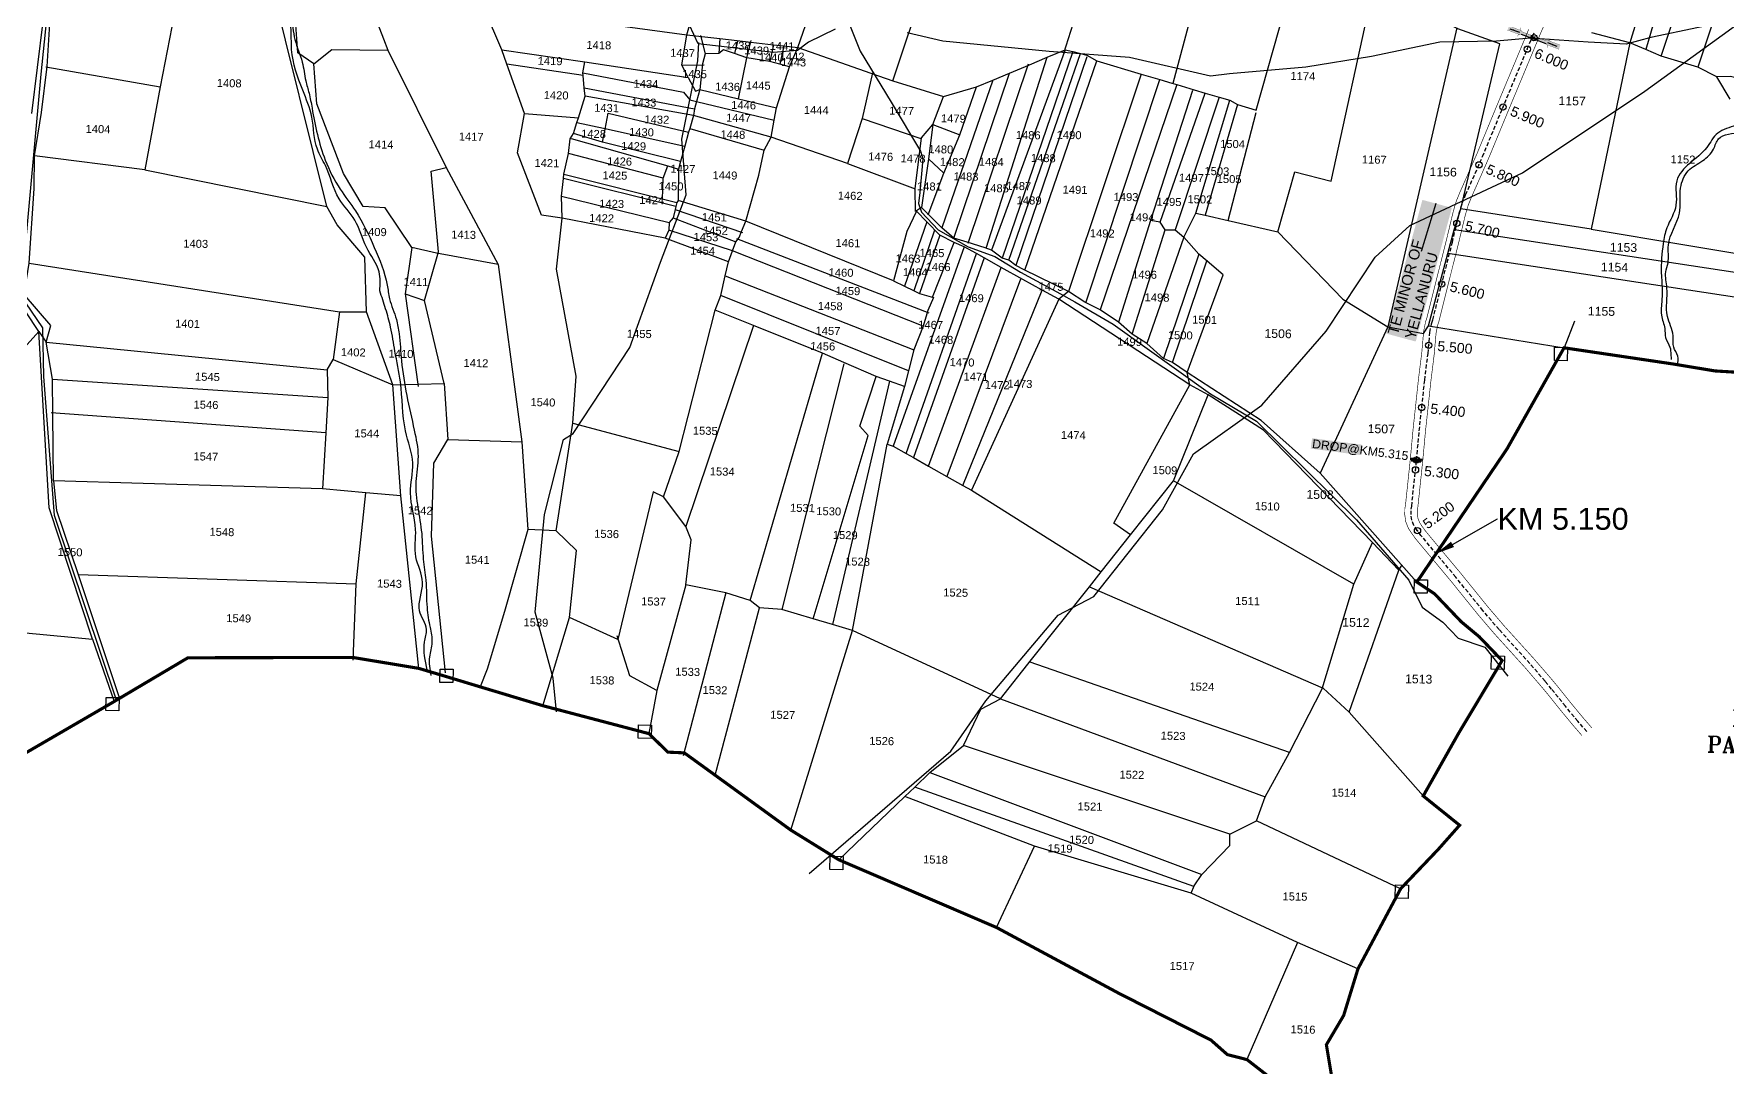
# Model space of a CAD drawing. Header units: inches. Extents: x 180371 to 213934, y 1621195 to 1632901.
# Drawn here: x 185403 to 188105, y 1622819 to 1624468 of the extents above; entities that cross this region are included whole.
import ezdxf
from ezdxf import colors
from ezdxf.entities.mleader import LeaderData, LeaderLine
from ezdxf.enums import TextEntityAlignment as Align
from ezdxf.math import Vec2, Vec3

# ---------------------------------------------------------------- set-up
doc = ezdxf.new("R2010")
doc.units = ezdxf.units.IN
doc.header["$MEASUREMENT"] = 0
doc.header["$PDMODE"] = 32
doc.header["$PDSIZE"] = 10
doc.linetypes.add('ACAD_ISO02W100', pattern=[15, 12, -3])
doc.linetypes.add('HIDDEN2', pattern=[0.1875, 0.125, -0.0625])
for name, color, linetype in [('CANAL1', 7, 'Continuous'), ('CHANAGE', 1, 'Continuous'), ('CS', 134, 'Continuous'), ('DIMENSION', 7, 'Continuous'), ('PLOTS', 7, 'Continuous'), ('POINT', 2, 'Continuous'), ('RE REMARKS', 7, 'Continuous'), ('ROAD', 1, 'Continuous'), ('STREAM', 4, 'Continuous'), ('STRUCTURE', 5, 'Continuous'), ('text2', 7, 'Continuous'), ('VILLAGE BOUNDARY', 5, 'Continuous'), ('VILLAGE BOUNDRY STONES', 1, 'Continuous'), ('VILLAGE STONES', 240, 'Continuous')]:
    doc.layers.add(name, color=color, linetype=linetype)
doc.styles.add('section', font='romant.shx', dxfattribs={"height": 2})
doc.styles.get("Standard").update_dxf_attribs({"font": 'arial.ttf'})
doc.dimstyles.get("Standard").update_dxf_attribs({"dimtxt": 0.18, "dimasz": 0.18, "dimexe": 0.18, "dimexo": 0.0625, "dimgap": 0.09, "dimtad": 0, "dimtih": 1, "dimtoh": 1, "dimdec": 4, "dimzin": 0, "dimdsep": 46, "dimtxsty": 'Standard', "dimcen": 0.09, "dimadec": 0, "dimazin": 0, "dimtfac": 1, "dimtdec": 4, "dimtofl": 0, "dimtmove": 0, "dimatfit": 3, "dimfxl": 1, "dimtolj": 1, "dimtzin": 0, "dimarcsym": 0})

# ---------------------------------------------------------------- blocks, each defined once
blk = doc.blocks.new('DROP')
h = blk.add_hatch()
h.set_pattern_fill('ANSI31', color=1, scale=10, angle=45)
h.set_pattern_definition([(90, (-324.4107, -25.7687), (-1.25, 0), [])])
h.paths.add_polyline_path([(-9.9, -4.3), (-13.8, 4.1), (13.8, 4.1), (10.2, -4.3)])
at = {"layer": 'STRUCTURE', "color": 5, "const_width": 0.49}
blk.add_lwpolyline([(-9.9, -4.3), (-13.8, 4.1), (13.8, 4.1), (10.2, -4.3), (-9.9, -4.3)], dxfattribs=at)
at = {"layer": 'STRUCTURE', "color": 5}
blk.add_circle((0, 0), 1.33, dxfattribs=at)
blk = doc.blocks.new('SLB')
at = {"layer": 'STRUCTURE'}
h = blk.add_hatch(dxfattribs=at)
h.set_pattern_fill('DOTS', color=6, scale=20, angle=320.3722, style=0)
h.set_pattern_definition([(320.372247934, (-159.4327, -72.9564), (1.2786241598, 0.5641323054), [0, -1.25])])
h.paths.add_polyline_path([(769699.5, 1706871.1), (769699.5, 1706861.1), (769729.1, 1706861.1), (769732.1, 1706863.1), (769792.1, 1706863.1), (769795.1, 1706861.1), (769824.7, 1706861.1), (769824.7, 1706871.1), (769795.1, 1706871.1), (769792.1, 1706869.1), (769732.1, 1706869.1), (769729.1, 1706871.1)])
at = {"layer": 'STRUCTURE', "color": 6, "const_width": 0.628}
for points in [[(769726.1, 1706877.1), (769726.1, 1706873.1), (769732.1, 1706869.1), (769792.1, 1706869.1), (769798.1, 1706873.1), (769798.1, 1706877.1)], [(769726.1, 1706855.1), (769726.1, 1706859.1), (769732.1, 1706863.1), (769792.1, 1706863.1), (769798.1, 1706859.1), (769798.1, 1706855.1)]]:
    blk.add_lwpolyline(points, dxfattribs=at)
at = {"layer": 'STRUCTURE', "color": 6, "linetype": 'ACAD_ISO02W100', "ltscale": 0.5, "const_width": 0.5}
for points in [[(769699.5, 1706871.1), (769729.1, 1706871.1)], [(769699.5, 1706861.1), (769729.1, 1706861.1)], [(769795.1, 1706871.1), (769824.7, 1706871.1)], [(769795.1, 1706861.1), (769824.7, 1706861.1)]]:
    blk.add_lwpolyline(points, dxfattribs=at)
at = {"layer": 'STRUCTURE', "color": 6}
blk.add_lwpolyline([(769732.1, 1706863.1), (769792.1, 1706863.1)], dxfattribs=at)
blk.add_lwpolyline([(769732.1, 1706863.1), (769792.1, 1706863.1)], dxfattribs=at)
at = {"layer": 'STRUCTURE', "color": 0}
blk.add_circle((769762.1, 1706866.1), 1.24, dxfattribs=at)
for points in [[(769703.8, 1706866), (769726.7, 1706866)], [(769818.6, 1706865.8), (769795.7, 1706865.8)]]:
    blk.add_leader(points, dimstyle='Standard', override={"dimasz": 10, "dimgap": 0.09, "dimtad": 0}, dxfattribs=at)

msp = doc.modelspace()

# ---------------------------------------------------------------- linework, layer by layer
at = {"layer": 'CANAL1', "color": 200, "const_width": 1}
for points in [[(187889.1, 1623360.7), (187874.6, 1623377.5), (187854.9, 1623401.3), (187832.9, 1623428.8), (187822.2, 1623441.5), (187797.6, 1623470), (187748.7, 1623524), (187723, 1623554.1), (187679.9, 1623607.4), (187638.1, 1623657.4), (187624.4, 1623673.9), (187619, 1623681.2), (187614.4, 1623688.2), (187611.9, 1623694.5), (187610.8, 1623701.5), (187610.9, 1623708.6), (187611.7, 1623713), (187619.5, 1623787.1), (187623.8, 1623833.6), (187632.5, 1623914.3), (187637.8, 1623956.9), (187640.7, 1623990.2), (187643.2, 1624002.9), (187645.2, 1624008.9), (187661.3, 1624073.2), (187676.4, 1624133.2), (187687.5, 1624179.2), (187692, 1624194.5), (187697.1, 1624207.2), (187724.1, 1624268.2), (187755.8, 1624344.9), (187803.9, 1624460.1), (187806.9, 1624467.4), (187818.1, 1624493.1)], [(187873.3, 1623348.4), (187859.3, 1623364.6), (187839.4, 1623388.7), (187817.4, 1623416.1), (187807, 1623428.5), (187782.6, 1623456.8), (187733.7, 1623510.8), (187707.6, 1623541.3), (187664.5, 1623594.7), (187622.8, 1623644.6), (187608.7, 1623661.5), (187602.6, 1623669.8), (187596.5, 1623679), (187592.4, 1623689.3), (187590.8, 1623700.2), (187590.9, 1623710.5), (187591.9, 1623715.8), (187599.6, 1623789.1), (187603.9, 1623835.6), (187612.6, 1623916.6), (187617.9, 1623959), (187620.9, 1623993.1), (187623.9, 1624008.1), (187626, 1624014.5), (187641.9, 1624078.1), (187657, 1624138), (187668.1, 1624184.3), (187673, 1624201.1), (187678.7, 1624215), (187705.7, 1624276.1), (187737.4, 1624352.6), (187785.5, 1624467.7), (187788.5, 1624475.2)]]:
    msp.add_lwpolyline(points, dxfattribs=at)
at = {"layer": 'CANAL1', "color": 1, "linetype": 'HIDDEN2', "ltscale": 50}
msp.add_lwpolyline([(187881.2, 1623354.6), (187866.9, 1623371.1), (187847.1, 1623395), (187825.1, 1623422.5), (187814.6, 1623435), (187790.1, 1623463.4), (187741.2, 1623517.4), (187715.3, 1623547.7), (187672.2, 1623601), (187630.4, 1623651), (187616.6, 1623667.7), (187610.8, 1623675.5), (187605.4, 1623683.6), (187602.2, 1623691.9), (187600.8, 1623700.8), (187600.9, 1623709.5), (187601.8, 1623714.4), (187609.6, 1623788.1), (187613.9, 1623834.6), (187622.6, 1623915.5), (187627.9, 1623957.9), (187630.8, 1623991.6), (187633.6, 1624005.5), (187635.6, 1624011.7), (187651.6, 1624075.6), (187666.7, 1624135.6), (187677.8, 1624181.7), (187682.5, 1624197.8), (187687.9, 1624211.1), (187714.9, 1624272.1), (187746.6, 1624348.7), (187794.7, 1624463.9), (187797.7, 1624471.3)], dxfattribs=at)
at = {"layer": 'CS', "color": 3}
for p in [(187786.2, 1624443.6), (187747.7, 1624351.3), (187709.1, 1624259), (187673.9, 1624165.7), (187649.8, 1624068.7), (187629, 1623971.1), (187617.9, 1623871.7), (187607.9, 1623772.2), (187611.1, 1623675)]:
    msp.add_point(p, dxfattribs=at)
at = {"layer": 'PLOTS'}
for points in [[(188239.1, 1625080.1), (188163.9, 1624730.8), (188058.6, 1624415)], [(185399.5, 1624341.1), (185426.9, 1624561.8), (185425.8, 1624686.1), (185412.6, 1624846.8), (185408.8, 1624893), (185390.1, 1625058.4)], [(186773.8, 1624392.9), (186874.2, 1624694.1), (186743.6, 1624744.9), (186725.8, 1624744.5), (186630.2, 1624805.3), (186536.6, 1624836.7), (186448.7, 1624873.6), (186380.5, 1624893.1), (186369.7, 1624887.1)], [(186447.4, 1624398.4), (186437.1, 1624418), (186444.8, 1624466.4), (186470, 1624555), (186482.8, 1624668.5), (186509.7, 1624752.3), (186536.6, 1624836.7)], [(186017.4, 1623455.4), (185988.8, 1623730.6), (185976, 1623908), (185934.1, 1624024.2), (185931.4, 1624111.6), (185887.2, 1624163.5), (185870.8, 1624192.6), (185783, 1624546.5), (185682.8, 1624798.4)], [(186143.8, 1624099.8), (186045.5, 1624117.9), (186006.3, 1624127.2), (185963.5, 1624190.6), (185928.4, 1624192.7), (185897, 1624245.2), (185854.7, 1624356.3), (185850, 1624419.9), (185824.4, 1624437.7), (185818.5, 1624519.9), (185796.8, 1624673.3), (185716.8, 1624797.7)], [(185833.6, 1624792.3), (185937.2, 1624522.5), (185961.1, 1624460.2), (185968.1, 1624441.9), (186060.9, 1624254.9), (186143.8, 1624099.8), (186177.7, 1623848.9), (186182, 1623817.1), (186191.4, 1623677.3), (186154.2, 1623546.2), (186126.3, 1623453.9), (186115.4, 1623425.9)], [(186236.6, 1623675.1), (186263.1, 1623846.7), (186268.7, 1623921.7), (186237.1, 1624092.5), (186246.3, 1624173.8), (186213.2, 1624178.6), (186174.7, 1624277.9), (186186, 1624340.9), (186157.9, 1624419.8), (186149.8, 1624442.6), (186122, 1624506.9), (186093.3, 1624565.4), (186098.4, 1624610.7), (186077.3, 1624720.9), (186064.6, 1624773.4)], [(188046.1, 1624769.5), (187949.8, 1624453.5)], [(186792.4, 1623905.4), (186768.3, 1623913.9), (186747.3, 1623921.3), (186695.8, 1623943.6), (186661.3, 1623958.5), (186551.5, 1624002.4), (186490.5, 1624026.9), (186499.1, 1624050.3), (186506.2, 1624081.6), (186511.4, 1624104.3), (186518, 1624121.9), (186523.5, 1624136.3), (186528.5, 1624142.8), (186532.4, 1624152.6), (186539, 1624168.9), (186559.7, 1624242.3), (186568.5, 1624282.5), (186579.7, 1624302.9), (186584.4, 1624330.2), (186587.9, 1624349.8), (186609, 1624415.3), (186622.1, 1624446.1), (186725.8, 1624744.5)], [(188068.2, 1624761), (187975.4, 1624442.8)], [(187999.9, 1624432.5), (188105.2, 1624749.9)], [(187306.4, 1624691.1), (187269.3, 1624571.9), (187260.9, 1624540.2), (187220.6, 1624388.9)], [(188271.4, 1624705.2), (188264.6, 1624685.8), (188256.1, 1624661.8), (188254, 1624638.1), (188243.7, 1624613.2), (188237.9, 1624586.8), (188208.9, 1624486.7), (188201.7, 1624461.9), (188193, 1624446.6), (188187.6, 1624425.3), (188180.9, 1624406.5), (188172.9, 1624384.6), (188110.7, 1624399.8), (188089, 1624399.2)], [(187610.1, 1623593.2), (187455.9, 1623767.1), (187361.5, 1623850.9), (187243.4, 1623927.7), (187219.9, 1623943.3), (187205.7, 1623949.8), (187179.1, 1623973.6), (187155.9, 1623988.8), (187134, 1624008.1), (187104.5, 1624027.6), (187080.3, 1624039.6), (187054, 1624056.9), (186983.3, 1624091.6), (186970, 1624098.1), (186958.9, 1624106.9), (186948.3, 1624110.1), (186931.4, 1624122.7), (186921.4, 1624126.6), (186892.4, 1624135.6), (186871.2, 1624142.2), (186851.9, 1624158.3), (186830.9, 1624179.6), (186819.7, 1624190.9), (186810.2, 1624184.3), (186809.2, 1624220.7), (186819.5, 1624302.3), (186837.5, 1624323.2), (186854.6, 1624368.2), (186907.1, 1624383.2), (186933.5, 1624394.2), (186960.1, 1624405.4), (186992, 1624418.7), (187020.3, 1624430.6), (187048.9, 1624442.5), (187061, 1624439.6), (187073.1, 1624436.6), (187083.5, 1624434.1), (187099.2, 1624424.8), (187170.1, 1624403.8), (187200.1, 1624395), (187219.1, 1624389.4), (187227, 1624387), (187254.6, 1624378.9), (187272.4, 1624373.6), (187294.8, 1624367), (187311.6, 1624362), (187323.7, 1624355.1), (187353.5, 1624346.2), (187436.9, 1624641.7)], [(187105.8, 1624624.4), (187046.2, 1624436.8)], [(185387.5, 1624051.9), (185395.6, 1624101.8), (185403.5, 1624221.2), (185403.8, 1624273.1), (185415.3, 1624342.5), (185424.4, 1624416.1), (185433.3, 1624561.2), (185426.9, 1624561.8), (185204.8, 1624582.2)], [(185569.5, 1624536), (185630.6, 1624517.4), (185604.4, 1624383.4), (185580, 1624251.1), (185403.8, 1624273.1)], [(185937.2, 1624522.5), (186122, 1624506.9), (186327.1, 1624482.3), (186444.8, 1624466.4), (186497.6, 1624460.4), (186525.2, 1624457.2), (186547, 1624454.7), (186583.5, 1624450.5), (186600, 1624448.7), (186622.1, 1624446.1), (186738.6, 1624405.3), (186773.8, 1624392.9), (186854.6, 1624368.2)], [(187388, 1624151.9), (187415.2, 1624247.6), (187473.5, 1624233.1), (187538.5, 1624532.2), (187539.5, 1624543.2)], [(187628.9, 1624001.8), (187659.6, 1624117.6), (187669.6, 1624155), (187680.3, 1624188.9), (187742.6, 1624452), (187675.6, 1624475.8), (187642.7, 1624492.7)], [(186466.6, 1624465.2), (186474.1, 1624436.1)], [(187674.1, 1624477.8), (187563.9, 1624000.2), (187455.9, 1623767.1)], [(188110.3, 1624363.6), (188089, 1624399.2), (188058.6, 1624415), (187999.9, 1624432.5), (187975.4, 1624442.8), (187949.8, 1624453.5), (187889.2, 1624469.6)], [(185850, 1624419.9), (185878.3, 1624443.1), (185968.1, 1624441.9)], [(186149.8, 1624442.6), (186282.3, 1624423.5)], [(186609, 1624415.3), (186593.3, 1624419.6), (186577.6, 1624423.9), (186540.9, 1624430), (186521.3, 1624436.5), (186503.4, 1624442.4), (186496.2, 1624436.4), (186474.1, 1624436.1), (186470.3, 1624420.4), (186466, 1624379.3), (186460.6, 1624360.3), (186457.2, 1624348.3), (186455.5, 1624337.7), (186449.6, 1624317.1), (186447.9, 1624311.1), (186441.7, 1624288.9), (186434.9, 1624264.3), (186431.5, 1624252.3), (186431.3, 1624202.2), (186428.9, 1624199), (186427.4, 1624192.5), (186426.2, 1624187.6), (186423.2, 1624174.5), (186416.6, 1624167.2), (186416.3, 1624154.6), (186410.4, 1624142), (186246.3, 1624173.8), (186245.3, 1624208.9), (186248.1, 1624237), (186248.8, 1624244.3), (186256.4, 1624277.3), (186259, 1624300.5), (186264.2, 1624308.8), (186269.7, 1624326.6), (186272, 1624334.1), (186282.7, 1624368.7), (186281.4, 1624381.8), (186279.5, 1624401.5), (186279.1, 1624405.7), (186282.3, 1624423.5), (186447.4, 1624398.4), (186458.8, 1624376.5), (186466, 1624379.3)], [(186497.6, 1624460.4), (186496.2, 1624436.4)], [(186525.8, 1624456.3), (186521.3, 1624436.5)], [(186527.4, 1624364.5), (186540.9, 1624430), (186547.6, 1624457.4)], [(186583.5, 1624450.5), (186577.6, 1624423.9)], [(186600, 1624448.7), (186593.3, 1624419.6)], [(187048.9, 1624442.5), (186931.4, 1624122.7)], [(187061, 1624439.6), (186948.3, 1624110.1)], [(187949.8, 1624453.5), (187888.5, 1624156.2), (187680.3, 1624188.9)], [(185421.9, 1624415.6), (185604.4, 1624383.4)], [(186279.5, 1624401.5), (186157.9, 1624419.8)], [(186437.1, 1624418), (186472.7, 1624418.5)], [(186990, 1624419.4), (186893.4, 1624133.2)], [(186922.6, 1624126.2), (187020.3, 1624430.6)], [(186958.9, 1624106.9), (187073.1, 1624436.6)], [(187083.3, 1624431.4), (186970, 1624098.1)], [(186984.5, 1624091), (187099.2, 1624424.8)], [(186279.1, 1624405.7), (186439.6, 1624374.8), (186449.6, 1624362.5), (186460.6, 1624360.3), (186584.4, 1624330.2)], [(186741.3, 1624406), (186725, 1624332.7), (186701.3, 1624261.1), (186579.7, 1624302.9)], [(186933.5, 1624394.2), (186851.9, 1624158.3)], [(186871.2, 1624142.2), (186960.1, 1624405.4)], [(187170.1, 1624403.8), (187054, 1624056.9), (187038.5, 1624044.4), (186899.3, 1623739.8)], [(187081.9, 1624038.9), (187200.1, 1624395)], [(187227, 1624387), (187104.5, 1624027.6)], [(186281.4, 1624381.8), (186457.2, 1624348.3)], [(186579.7, 1624302.9), (186455.5, 1624337.7), (186282.7, 1624368.7)], [(186466, 1624379.3), (186527.4, 1624364.5), (186587.9, 1624349.8)], [(186830.3, 1624179), (186855, 1624245.9), (186880.8, 1624306.6), (186907.1, 1624383.2)], [(187251.8, 1624377.7), (187184.8, 1624169.9)], [(187200.4, 1624167.4), (187272.4, 1624373.6)], [(187294.8, 1624367), (187224.1, 1624155.3)], [(187257.2, 1624182.1), (187311.6, 1624362)], [(186186, 1624340.9), (186272, 1624334.1)], [(186310.6, 1624295.3), (186314.6, 1624315.8), (186319.7, 1624341.5), (186447.9, 1624311.1)], [(186725, 1624332.7), (186818.7, 1624301.2)], [(187323.7, 1624355.1), (187272.4, 1624178.6)], [(187309.1, 1624170.1), (187353.6, 1624342.4)], [(186434.9, 1624264.3), (186310.6, 1624295.3), (186264.2, 1624308.8)], [(186269.7, 1624326.6), (186312.2, 1624317.3), (186441.8, 1624288.9)], [(186449.6, 1624317.1), (186568.5, 1624282.5)], [(186837.5, 1624323.2), (186830.9, 1624268.6), (186819.7, 1624190.9)], [(186837.5, 1624323.2), (186880.8, 1624306.6)], [(186407.1, 1624237.6), (186256.4, 1624277.3)], [(186260.5, 1624301.2), (186414.8, 1624257.4)], [(185580, 1624251.1), (185870.8, 1624192.6)], [(186058, 1623910.2), (186026.3, 1624042.5), (186048.7, 1624120.2), (186037.2, 1624248.8), (186060.9, 1624254.9)], [(186406.4, 1624203.6), (186407.1, 1624237.6), (186414.8, 1624257.4), (186431.5, 1624252.3)], [(186701.3, 1624261.1), (186809.2, 1624220.7)], [(186830.9, 1624268.6), (186855, 1624245.9)], [(186427.4, 1624192.5), (186248.1, 1624237)], [(186248.8, 1624244.3), (186428.9, 1624199)], [(186245.3, 1624208.9), (186416.6, 1624167.2)], [(186774.7, 1624073.8), (186539, 1624168.9), (186431.3, 1624202.2)], [(186423.2, 1624174.5), (186523.5, 1624136.3)], [(186426.2, 1624187.6), (186533.9, 1624151.1)], [(186687.5, 1623150), (186792.7, 1623250.7), (186808.7, 1623266), (186832.9, 1623289.1), (186886.5, 1623332.5), (186914, 1623390.2), (186945.6, 1623406.9), (186995.3, 1623469.5), (187087.4, 1623585.6), (187106.5, 1623609.7), (187153.3, 1623668.7), (187221.7, 1623754.9), (187276.9, 1623891.8), (187247.8, 1623907.8), (187038.5, 1624044.4), (187012, 1624059.1), (186981.3, 1624076.2), (186946.7, 1624095.4), (186919.8, 1624110.4), (186907.3, 1624117.4), (186887.6, 1624128.3), (186871.7, 1624135.1), (186848.9, 1624146.7), (186828.1, 1624168), (186811.4, 1624185.1), (186795.9, 1624152.8), (186774.7, 1624073.8), (186792.6, 1624065.1), (186806.9, 1624058.2), (186816.6, 1624053.6), (186838.8, 1624047.4), (186829.8, 1624026.7), (186822, 1624001.3), (186807.5, 1623964), (186798.8, 1623930.2), (186792.4, 1623905.4), (186765, 1623813.4), (186774.4, 1623809.9), (186795.3, 1623798.1), (186806.8, 1623791.7), (186830.7, 1623778.3), (186860.1, 1623761.8), (186885.5, 1623747.5), (186899.3, 1623739.8), (187106.5, 1623609.7)], [(186828.1, 1624168), (186792.6, 1624065.1)], [(187153.3, 1623668.7), (187126.6, 1623687), (187247.8, 1623907.8), (187243.4, 1623927.7), (187301.2, 1624083.5), (187275.4, 1624105.2), (187262.2, 1624116.2), (187238.3, 1624143.8), (187257.2, 1624182.1), (187272.4, 1624178.6), (187309.1, 1624170.1), (187388, 1624151.9), (187491.8, 1624044.8), (187563.9, 1624000.2), (187620.6, 1623989.8), (187628.9, 1624001.8), (187845, 1623967)], [(187208.3, 1624155), (187200.4, 1624167.4), (187184.8, 1624169.9), (187134, 1624008.1)], [(186511.4, 1624104.3), (186410.4, 1624142)], [(186822, 1624001.3), (186518, 1624121.9), (186416.3, 1624154.6)], [(186524.1, 1624141.2), (186831.3, 1624022.9)], [(186840.4, 1624154.7), (186807.5, 1624058)], [(186848.9, 1624146.7), (186816.6, 1624053.6)], [(187155.9, 1623988.8), (187208.3, 1624155), (187224.1, 1624155.3), (187238.3, 1624143.8)], [(187238.3, 1624143.8), (187179.1, 1623973.6)], [(187669.9, 1624156), (188187.5, 1624077.1)], [(187888.5, 1624156.2), (188193.6, 1624105.3)], [(186006.3, 1624127.2), (185995.5, 1624053.2), (186026.3, 1624042.5)], [(186887.6, 1624128.3), (186774.4, 1623809.9)], [(186795.3, 1623798.1), (186907.3, 1624117.4)], [(186837.1, 1624047.8), (186871.7, 1624135.1)], [(187262.2, 1624116.2), (187205.7, 1623949.8)], [(188179.9, 1624038.1), (187659.6, 1624117.6)], [(185395.6, 1624101.8), (185890.6, 1624024.2), (185934.1, 1624024.2)], [(186919.8, 1624110.4), (186806.8, 1623791.7)], [(186830.7, 1623778.3), (186946.7, 1624095.4)], [(187219.9, 1623943.3), (187275.5, 1624107.5)], [(185496.5, 1623501.9), (185427.4, 1623711.7), (185411.1, 1623993), (185349.6, 1624085.6)], [(186506.2, 1624081.6), (186807.5, 1623964)], [(186977.3, 1624076.7), (186860.1, 1623761.8)], [(185988.8, 1623730.6), (185932.8, 1623735.6), (185863.7, 1623741.7), (185434.3, 1623754.7), (185433.1, 1623860.7), (185432.5, 1623916.8), (185422.5, 1623975.8), (185430.2, 1624002.4), (185387.5, 1624051.9)], [(185995.5, 1624053.2), (186016.4, 1623905.3)], [(186798.8, 1623930.2), (186499.1, 1624050.3)], [(186885.5, 1623747.5), (187012, 1624059.1)], [(185890.6, 1624024.2), (185880.8, 1623948.2)], [(186407.9, 1623729.2), (186432.6, 1623801.4), (186490.5, 1624026.9)], [(185140, 1623284.2), (185154.6, 1623379.7), (185177.6, 1623528.3), (185284.5, 1623750.1), (185305.3, 1623793.3), (185296.5, 1623811), (185297.6, 1623867.5), (185411.1, 1623993), (185422.5, 1623975.8), (185871.2, 1623931.7), (185880.8, 1623948.2), (185976, 1623908), (186058, 1623910.2), (186063.6, 1623820.8), (186182, 1623817.1)], [(186551.5, 1624002.4), (186443.3, 1623681.8)], [(186546.2, 1623563.8), (186661.3, 1623958.5)], [(185871.2, 1623931.7), (185872.2, 1623887.7), (185869.1, 1623831.4), (185863.7, 1623741.7)], [(186695.4, 1623941.6), (186596.5, 1623549.3)], [(185432.5, 1623916.8), (185872.2, 1623887.7)], [(186646.4, 1623534.5), (186734.2, 1623826.8), (186721.3, 1623842), (186747.3, 1623921.3)], [(186768.3, 1623913.9), (186677.5, 1623525.2)], [(187249.8, 1623096.8), (187254.7, 1623108.6), (187267.1, 1623126.4), (187311.7, 1623173), (187311.5, 1623190.8), (187354.1, 1623212), (187368.1, 1623250.4), (187406.8, 1623321.2), (187458.9, 1623422.9), (187509.7, 1623589.6), (187539.1, 1623656.5), (187365.4, 1623835.4), (187276.9, 1623891.8)], [(185869.1, 1623831.4), (185430.8, 1623863.3)], [(186263.1, 1623846.7), (186432.6, 1623801.4)], [(186059.7, 1623448.1), (186037.5, 1623666.3), (186041.4, 1623783), (186063.6, 1623820.8)], [(186610.9, 1623197.4), (186709.6, 1623515.7), (186765, 1623813.4)], [(185434.3, 1623754.7), (185439.1, 1623707.3), (185473.5, 1623605.4), (185539.5, 1623407.5)], [(185912.7, 1623468.4), (185917.4, 1623590.4), (185932.8, 1623735.6)], [(186945.6, 1623406.9), (186709.6, 1623515.7), (186677.5, 1623525.2), (186646.4, 1623534.5), (186596.5, 1623549.3), (186561.1, 1623552.2), (186546.2, 1623563.8), (186507.5, 1623576.2), (186443.6, 1623588.7), (186452, 1623660.4), (186443.3, 1623681.8), (186407.9, 1623729.2), (186391.1, 1623736.9), (186335.2, 1623501.5), (186257.7, 1623536.5)], [(187509.7, 1623589.6), (187221.7, 1623754.9)], [(184058.4, 1623691.8), (184180.4, 1623635.2), (184270.7, 1623600.5), (184287.2, 1623588.4), (184429.5, 1623529), (184480.7, 1623507.7), (184626.1, 1623471.1), (184838, 1623417.7), (184856.3, 1623587.8), (184883.8, 1623588.7), (184936.6, 1623573.4), (185012.6, 1623563.6), (185043.5, 1623559.5), (185177.6, 1623528.3), (185356.2, 1623515.5), (185496.5, 1623501.9), (185531, 1623402.4)], [(186215.1, 1623395.9), (186257.7, 1623536.5), (186269, 1623643.7), (186236.6, 1623675.1), (186191.4, 1623677.3)], [(187581.2, 1623611.9), (187539.1, 1623656.5)], [(185473.5, 1623605.4), (185917.4, 1623590.4)], [(187502.1, 1623385.6), (187581.2, 1623611.9), (187586.5, 1623620.7)], [(186443.6, 1623588.7), (186397, 1623420.2), (186384.4, 1623351.3)], [(186507.5, 1623576.2), (186439.3, 1623315.6)], [(187087.4, 1623585.6), (187460.6, 1623423.7), (187502.1, 1623385.6), (187620.2, 1623251.8)], [(186490.3, 1623284.9), (186561.1, 1623552.2)], [(186397, 1623420.2), (186353.9, 1623443.6), (186334.1, 1623507.1)], [(187406.8, 1623321.2), (186993.1, 1623465.1)], [(186945.6, 1623406.9), (187368.1, 1623250.4)], [(187311.5, 1623190.8), (186886.5, 1623332.5)], [(186832.9, 1623289.1), (187267.1, 1623126.4)], [(187516.1, 1622976), (187419.5, 1623017.7), (187249.8, 1623096.8), (186999.8, 1623171.9), (186792.7, 1623250.7)], [(187254, 1623107.1), (186808.7, 1623266)], [(187584.2, 1623103.7), (187354.1, 1623212)], [(186939.1, 1623042), (186999.8, 1623171.9)], [(187419.5, 1623017.7), (187338.9, 1622831.1)]]:
    msp.add_lwpolyline(points, dxfattribs=at)
at = {"layer": 'POINT'}
for p in [(187797, 1624462, 67), (187609.5, 1623787.8, 66)]:
    msp.add_point(p, dxfattribs=at)
at = {"layer": 'ROAD'}
for points in [[(185534.8, 1623404.9), (185436.2, 1623699.3), (185418.7, 1623921.2), (185417.1, 1623998.8), (185381.1, 1624052), (185391.8, 1624152.1), (185414.5, 1624403.6), (185427.2, 1624528.3), (185398.2, 1624699.8), (185392.6, 1624898.2), (185375.8, 1625043.4), (185344.9, 1625110.1), (185345.4, 1625179.9), (185306.3, 1625298.2), (185256.1, 1625388.2), (185147.3, 1625576.8), (185101, 1625785.5), (185051.8, 1625928), (185009.5, 1626006.7), (184980.5, 1626171.1)], [(186640.5, 1623127.9), (186866.3, 1623323.3), (186922, 1623403.7), (187037.7, 1623540.1), (187094.7, 1623570.2), (187203.9, 1623708.3), (187253.4, 1623797.7), (187362.9, 1623875.5), (187465.5, 1623993.6), (187543.4, 1624111.4), (187598.8, 1624162), (187778.6, 1624246.1), (187974.1, 1624376.8), (188143.7, 1624499.5), (188237.6, 1624553.6), (188299.8, 1624611.7), (188373.7, 1624667.6), (188517, 1624749), (188588.6, 1624792.9)], [(186681.7, 1624475.7), (186639.2, 1624454.6), (186621.9, 1624441.7), (186583.3, 1624438.1), (186523.4, 1624445.3), (186463, 1624452), (186421.9, 1624541.9)], [(186680.5, 1624543.2), (186721.8, 1624440.4), (186771, 1624358.9), (186818.1, 1624280.7), (186821.6, 1624268.8), (186816.8, 1624214.7), (186814.5, 1624197.2), (186819.5, 1624183.3), (186846.4, 1624155.2), (186894, 1624128), (186936.8, 1624112.5), (186977.4, 1624087.6), (187041.6, 1624052.9), (187064.4, 1624040.5), (187125.3, 1624004.7), (187280.7, 1623893.3), (187353.9, 1623849.7), (187513.6, 1623692.6), (187597.1, 1623596.4), (187618.6, 1623553.3), (187651.4, 1623529.2), (187676, 1623503.6), (187718.8, 1623489.2), (187755.5, 1623443.2)], [(188135.8, 1624494), (187983.4, 1624462.4), (187944.2, 1624451.6), (187883.7, 1624454.5), (187790.9, 1624461.2), (187737, 1624456.3), (187646.5, 1624454.7), (187537.7, 1624432.1), (187432.9, 1624415), (187311.1, 1624404.2), (187281, 1624400.6), (187151.4, 1624430.4), (187023.1, 1624440), (186853.7, 1624456.5), (186796.8, 1624469.9)], [(186237, 1623386.3), (186232, 1623440), (186203.1, 1623545.1), (186218, 1623700.8), (186248.4, 1623820.5), (186263.6, 1623830.1), (186354.3, 1623967.6), (186403, 1624103.9), (186444.1, 1624211), (186437, 1624299.7), (186462.6, 1624424.9), (186464, 1624454.1)]]:
    msp.add_lwpolyline(points, dxfattribs=at)
at = {"layer": 'STREAM'}
for points in [[(185955.1, 1624057.8), (185954, 1624088), (185933.6, 1624127.5), (185915.2, 1624170.7), (185890.2, 1624204.6), (185868.2, 1624258), (185855.4, 1624283.9), (185846.6, 1624335), (185832, 1624378.1), (185814.4, 1624443.1), (185811.2, 1624491.4), (185795.5, 1624535.9), (185792, 1624574.8), (185772.9, 1624613.7), (185758, 1624660.3), (185739.2, 1624697.6), (185724, 1624741), (185705.8, 1624780.7), (185703.8, 1624827.5), (185707.4, 1624857.4), (185710.3, 1624896.3), (185740.6, 1624952.7), (185751.8, 1624978.2), (185754.5, 1625007.2), (185762.8, 1625034.7), (185759.7, 1625096.9), (185757.7, 1625125.6), (185747.3, 1625163.5), (185752.3, 1625196.6), (185744.5, 1625235.7), (185749.4, 1625268.6), (185748.2, 1625282.8), (185733.1, 1625290.4), (185736.8, 1625312.9), (185737.8, 1625351.2), (185737.1, 1625369.7), (185739.7, 1625381.4), (185737, 1625393), (185704.5, 1625417.1), (185681.3, 1625428.1), (185665.5, 1625440.2), (185663.2, 1625461.9), (185670.7, 1625500.4), (185684.6, 1625540.2), (185691.7, 1625571.7), (185699.9, 1625590.3), (185712.5, 1625605.3), (185735.8, 1625616.6), (185740.3, 1625628.3), (185727.9, 1625639.5), (185715.7, 1625658.7), (185723.9, 1625707.6), (185725.4, 1625742.9), (185727.3, 1625782.2), (185736.3, 1625806.1), (185741.1, 1625829.3), (185742.1, 1625853.7), (185741.3, 1625883.7), (185748.9, 1625937.7), (185747.4, 1625993), (185743.1, 1626036), (185734.3, 1626067.9), (185677, 1626091.3), (185635.4, 1626102.6), (185603.7, 1626114), (185568.6, 1626118.2), (185543.3, 1626127), (185521.4, 1626136.8), (185516, 1626162.1), (185563.9, 1626190.8), (185610.8, 1626205.1), (185648.6, 1626229.3), (185685.5, 1626259.2), (185737.4, 1626313.8), (185776.9, 1626377.8), (185798.8, 1626422), (185836.6, 1626486.2), (185850.4, 1626513), (185849.4, 1626548.6), (185849.1, 1626572.6), (185868.2, 1626609.1), (185898.6, 1626644.3), (185909, 1626693.5), (185924.8, 1626729.6), (185931.8, 1626760.4), (185951.2, 1626802.7), (185967, 1626844.5), (185975.8, 1626876.5), (185984.1, 1626925.6), (185988.3, 1626969.1), (185981.3, 1626981.7), (185948.3, 1626985.3), (185941.2, 1626997), (185953.1, 1627056), (185960, 1627121.7), (185964.7, 1627164.1), (185973.2, 1627202.1), (185978.5, 1627230.8), (185984.3, 1627327.1), (185989.2, 1627378.5), (185995.2, 1627420), (185996.2, 1627451.3), (185990.2, 1627494.7), (185980.5, 1627589.6), (185980.2, 1627642.4), (185991.2, 1627674.3), (186008.8, 1627717.7), (186051.6, 1627819.7), (186065.3, 1627859.3), (186072.6, 1627900.8), (186090.5, 1627980), (186117.8, 1628055.4), (186130.7, 1628101.5), (186161.4, 1628173.2), (186188.2, 1628227.2), (186217.6, 1628277.2), (186242.3, 1628292.6), (186253, 1628330.6), (186265.9, 1628355.7), (186291, 1628386.7), (186335.9, 1628400.4), (186370.6, 1628414.3), (186406.2, 1628438.1), (186428.5, 1628456.5), (186460, 1628461.9), (186496.2, 1628469.8), (186524.3, 1628503.5), (186567, 1628513.8), (186647.1, 1628509.3), (186699.6, 1628515.2), (186741.2, 1628538.4), (186802, 1628526), (186837.3, 1628512.4), (186861.7, 1628526.5), (186877, 1628566.1), (186879.4, 1628619.3), (186872.7, 1628672.9), (186867.5, 1628689.5), (186810.8, 1628707.1), (186763.2, 1628729.3), (186687.5, 1628758.3), (186630.2, 1628776.6), (186565.5, 1628805.3), (186499.3, 1628826.5), (186441.4, 1628851.7), (186360.9, 1628875.3), (186295.9, 1628867.5), (186202, 1628855.1), (186135.8, 1628834.5), (186092.7, 1628784.3), (186044.1, 1628714), (186017.4, 1628648.6), (185952.4, 1628557.2), (185899.7, 1628463.4), (185874.7, 1628415.8), (185860.2, 1628384.3), (185826.8, 1628327.9), (185781.9, 1628245.7), (185761.4, 1628183.6), (185759.9, 1628106.7), (185759.8, 1628048.8), (185745.8, 1627950.1), (185745, 1627911.7), (185734.3, 1627869.1), (185727, 1627831.9), (185714.9, 1627777.1), (185696.6, 1627743.4), (185631.9, 1627693.2), (185582.3, 1627661.1), (185560.2, 1627622.3), (185514.7, 1627582), (185472.7, 1627544.3), (185420.2, 1627500), (185358.3, 1627462.7), (185322.1, 1627442.1), (185293.4, 1627383.6), (185265.5, 1627328.5), (185232.8, 1627276.2), (185214.2, 1627247.3), (185162.1, 1627222.3), (185112.4, 1627180.6), (185070.6, 1627152.6), (185026.5, 1627114.3), (184968.6, 1627073.5), (184927.4, 1627044.1), (184915.1, 1627017.2), (184879.2, 1626975.3), (184850, 1626928.4), (184820.8, 1626877.1), (184805.8, 1626814.2), (184791.9, 1626737.4), (184769.5, 1626649.2), (184747.5, 1626581.6), (184733.1, 1626550.3), (184713.1, 1626510.1), (184695.2, 1626475.4), (184655.3, 1626413.9), (184621.6, 1626378.9), (184596.1, 1626340.9), (184545.9, 1626304.1), (184512.4, 1626282), (184477.9, 1626278.6), (184428.5, 1626316.7), (184384.7, 1626316.1), (184308.9, 1626273.6), (184292.7, 1626219.6), (184240.9, 1626177.7), (184204.4, 1626142.6), (184166.1, 1626119.3), (184118, 1626083.2), (184089.8, 1626048.7), (184060.9, 1626016.9), (184040.4, 1625987.1), (184027.8, 1625976.4), (184026.3, 1625937.2), (184019.6, 1625910.5), (184006.1, 1625887.4), (183959.4, 1625824.1), (183925.3, 1625805.5), (183905, 1625750.9), (183889.3, 1625688.7), (183883.4, 1625633.8), (183876.3, 1625588.5), (183893.8, 1625570.3), (183894, 1625510.2), (183876.8, 1625475.5), (183890.5, 1625437.4), (183914.2, 1625419.1), (183943.9, 1625388.9), (184003.8, 1625325.6), (184032.6, 1625285.1), (184045.1, 1625256.7), (184050.7, 1625225), (184055.5, 1625190.5), (184101, 1625162.8), (184124.4, 1625163), (184161.8, 1625135.2), (184171.3, 1625093.7), (184178.3, 1625035.2), (184178.4, 1625003.5), (184174.5, 1624978.9), (184172.5, 1624948), (184169.2, 1624923.3), (184191.2, 1624884.1), (184183.3, 1624835.4), (184168.2, 1624766.3), (184164.1, 1624732.7), (184225.5, 1624672.4), (184242, 1624639.7), (184247.3, 1624594), (184285.1, 1624523.1), (184325.6, 1624482.5), (184372.6, 1624493.9), (184381.6, 1624495.8), (184389, 1624486.7), (184399.6, 1624470), (184406, 1624444.4), (184406.8, 1624416.2), (184414.4, 1624383.8), (184417.8, 1624346.6), (184424.8, 1624318.3), (184433.2, 1624286.5), (184437.7, 1624272.6)], [(186953, 1628716), (186929.2, 1628699.8), (186904.3, 1628689), (186892.9, 1628684.2), (186881, 1628649.3), (186886.8, 1628606.9), (186886.8, 1628565.5), (186881.3, 1628538.5), (186871.2, 1628516.5), (186841, 1628505.5), (186823.5, 1628508.8), (186792.8, 1628521), (186762.3, 1628527.5), (186710.5, 1628516.6), (186675.8, 1628501.7), (186622.1, 1628500.4), (186558.1, 1628502.5), (186514.1, 1628484.6), (186491, 1628459.5), (186440.5, 1628448.7), (186396.2, 1628411.9), (186339.3, 1628394.2), (186291.2, 1628377.6), (186269.7, 1628349.1), (186244, 1628283.6), (186218.7, 1628254.8), (186192.2, 1628209.7), (186172.9, 1628166.5), (186137.9, 1628112.8), (186135.5, 1628077.9), (186118.1, 1628023.4), (186101.6, 1627972.2), (186090.8, 1627933), (186068.8, 1627860.9), (186056.8, 1627807.1), (186024.4, 1627737.3), (185995.3, 1627665.8), (185992.1, 1627569.4), (185999.5, 1627501.6), (186003.7, 1627445.9), (185998.3, 1627374.9), (185997.2, 1627317.9), (185986.5, 1627254.5), (185967.4, 1627103.1), (185961.3, 1627064.3), (185951.5, 1627008.8), (185951.8, 1626994.6), (185977.4, 1626988.3), (185994.9, 1626979.8), (185996.6, 1626941.5), (185984.6, 1626884.1), (185978.1, 1626846.6), (185952.6, 1626777.2), (185936.5, 1626730.4), (185924.6, 1626686.4), (185909.2, 1626655.1), (185888.7, 1626617.1), (185862.1, 1626574.9), (185863.1, 1626520.1), (185853.7, 1626491.2), (185826.9, 1626458), (185812.7, 1626424.2), (185792.1, 1626385), (185753.7, 1626316.2), (185715.8, 1626273.8), (185669.7, 1626226.9), (185636.2, 1626206), (185587.8, 1626181.3), (185547.2, 1626174.1), (185524, 1626159.7), (185533, 1626135.9), (185546.4, 1626135.3), (185613.4, 1626116.2), (185678.8, 1626102.8), (185710.8, 1626091.9), (185736.9, 1626076.6), (185763.3, 1625974.5), (185757.6, 1625920.5), (185750.3, 1625874.2), (185748, 1625842.2), (185744.2, 1625793.5), (185733.3, 1625769.1), (185736.6, 1625735.5), (185733.2, 1625714.9), (185727.3, 1625695.7), (185724.9, 1625649.6), (185744.9, 1625635.6), (185745.6, 1625623.3), (185733.3, 1625612), (185702.2, 1625579.2), (185696.4, 1625554.3), (185690.3, 1625533.1), (185682, 1625514.1), (185674.3, 1625484.5), (185668.3, 1625450.7), (185673.6, 1625437.6), (185703.4, 1625426.7), (185727.7, 1625413.2), (185748.6, 1625394.6), (185744.8, 1625366.3), (185744.7, 1625304.2), (185752.8, 1625286.2), (185755.7, 1625258.3), (185752.6, 1625235.9), (185756.6, 1625210.6), (185772.2, 1625079.8), (185772.6, 1625030.9), (185757.6, 1624959.2), (185723.9, 1624906.9), (185718.8, 1624854.1), (185709.6, 1624800.6), (185737.2, 1624726.3), (185754.1, 1624681.5), (185766.7, 1624659.7), (185775.9, 1624640.9), (185775.2, 1624620.5), (185792.5, 1624584.1), (185800.2, 1624546.2), (185806.1, 1624521.3), (185813.1, 1624496.2), (185819.6, 1624458.9), (185831.4, 1624422.8), (185836.9, 1624392.9), (185842.1, 1624373.4), (185846.9, 1624349.6), (185868, 1624266.5), (185891.9, 1624220.2), (185916.3, 1624185.4), (185946.3, 1624127.3), (185966.8, 1624067.1), (185970.7, 1624045.3), (185981.5, 1624012.2), (185985.8, 1623989.5), (185989.6, 1623946.4), (186010.1, 1623835.4), (186016.1, 1623793.6), (186012.6, 1623753.4), (186021.9, 1623670.6), (186024.5, 1623629.6), (186028.6, 1623596), (186030.4, 1623552.3), (186035.3, 1623520.8), (186038.2, 1623496.8), (186034.3, 1623473.7), (186036.5, 1623444.3)], [(189294, 1624846.4), (189260.9, 1624841.8), (189229.3, 1624840.5), (189201.1, 1624829.4), (189187.9, 1624816.1), (189158.1, 1624807.1), (189125.8, 1624792.9), (189075.1, 1624775.1), (189039.9, 1624762.3), (189004.5, 1624745.5), (188958.8, 1624730.9), (188947.2, 1624711.9), (188916.7, 1624696.8), (188889.1, 1624671.9), (188861.1, 1624654.7), (188823.8, 1624633.6), (188793.9, 1624604.3), (188762, 1624582.5), (188743.8, 1624572.1), (188712.9, 1624564.4), (188658.9, 1624535.5), (188624.4, 1624515.5), (188593, 1624498.6), (188536, 1624456.8), (188506.1, 1624444.6), (188477.5, 1624418.6), (188454.3, 1624403.2), (188423.4, 1624383.2), (188407.7, 1624361), (188394.8, 1624349.2), (188365.2, 1624336.6), (188346.4, 1624322.7), (188309.4, 1624313.4), (188279.5, 1624303.5), (188255.2, 1624310.1), (188238.8, 1624326.2), (188215.7, 1624343.9), (188196.3, 1624349.8), (188170.4, 1624347.6), (188138.6, 1624334.3), (188119.2, 1624322.4), (188090.3, 1624309.7), (188072.8, 1624286.8), (188045.5, 1624261.2), (188024.9, 1624233.5), (188023.6, 1624194.5), (188009, 1624158.3), (188003.2, 1624133.7), (188000.2, 1624086.1), (188001.6, 1624057.1), (188000.3, 1624034), (188000.3, 1624019.3), (188005.7, 1623997.7), (188007.1, 1623983.2), (188014, 1623968.1), (188015.5, 1623956.1), (188016.1, 1623948.3)], [(188025.8, 1623939), (188026.4, 1623953.8), (188019.9, 1623967.9), (188019, 1623986.2), (188009.9, 1624017.1), (188009.2, 1624062.4), (188007.3, 1624088), (188010.9, 1624102.5), (188011.5, 1624130.9), (188029.1, 1624181.8), (188031, 1624222), (188043.3, 1624249.4), (188066.3, 1624265.8), (188083.4, 1624284.1), (188091.6, 1624300.5), (188126.3, 1624312.5), (188163.4, 1624339.2), (188182.5, 1624343), (188198.5, 1624344.3), (188215.1, 1624336.5), (188232.4, 1624317.7), (188251.6, 1624301.6), (188264.9, 1624295.5), (188296, 1624298), (188307.9, 1624304.7), (188332.1, 1624310.4), (188343.9, 1624314.1), (188336.1, 1624300.2), (188327.7, 1624287.6), (188310.7, 1624275.6), (188285.6, 1624241.5), (188263.3, 1624220.9), (188253.1, 1624204.6), (188234.3, 1624177.7), (188222.3, 1624162.7), (188220.1, 1624142.6), (188243.9, 1624121.1), (188258.3, 1624105.2), (188261.9, 1624061.1), (188252, 1624033.1), (188247.9, 1624009.5), (188256.5, 1623992.3), (188263.4, 1623976.5), (188268.1, 1623966.6), (188272.7, 1623950.9), (188275.5, 1623936.1)], [(186030.8, 1623452.9), (186026.6, 1623497.6), (186029.5, 1623517.5), (186018.6, 1623547.1), (186023.3, 1623592.5), (186012.7, 1623633.5), (186012.3, 1623677.1), (186004.1, 1623735.5), (186007.6, 1623782.7), (185996.2, 1623834.3), (185988, 1623912.6), (185979.2, 1623961.6), (185972.3, 1624000), (185964.4, 1624029.1), (185955.1, 1624057.8)]]:
    msp.add_spline(points, degree=3, dxfattribs=at)
at = {"layer": 'text2', "color": 2}
msp.add_lwpolyline([(187861.9, 1624009.6), (187845, 1623967)], dxfattribs=at)
at = {"layer": 'VILLAGE BOUNDARY', "const_width": 5}
for points in [[(188139.9, 1623926.8), (188085.7, 1623930.1), (188025.5, 1623940.1), (188016.7, 1623941.5), (187845, 1623967), (187754, 1623805.8), (187610.1, 1623593.2), (187638.4, 1623574.3), (187680.9, 1623529.8), (187709.5, 1623506), (187746.1, 1623467.9), (187676.6, 1623351.7), (187620.2, 1623251.8), (187678.3, 1623205.1), (187644.4, 1623166.8), (187584.2, 1623103.7), (187516.1, 1622976), (187493.2, 1622901.4), (187465.7, 1622854.8), (187473.5, 1622808)], [(187446.6, 1622747.3), (187338.9, 1622831.1), (187307.6, 1622839.1), (187281.5, 1622862.2), (187134.3, 1622937), (186939.1, 1623042), (186687.5, 1623150), (186610.9, 1623197.4), (186490.3, 1623284.9), (186441, 1623320.6), (186414.9, 1623321.7), (186384.4, 1623351.3), (186215.1, 1623395.9), (186115.4, 1623425.9), (186061.5, 1623442.2), (186017.4, 1623455.4), (185911.8, 1623472.9), (185648.8, 1623472.3), (185539.5, 1623407.5), (185531, 1623402.4), (185233.5, 1623229.6)]]:
    msp.add_lwpolyline(points, dxfattribs=at)
at = {"layer": 'VILLAGE BOUNDARY'}
for points in [[(188139.9, 1623926.8), (188085.7, 1623930.1), (188025.5, 1623940.1), (188016.7, 1623941.5), (187845, 1623967), (187754, 1623805.8), (187610.1, 1623593.2), (187638.4, 1623574.3), (187680.9, 1623529.8), (187709.5, 1623506), (187746.1, 1623467.9), (187676.6, 1623351.7), (187620.2, 1623251.8), (187678.3, 1623205.1), (187644.4, 1623166.8), (187584.2, 1623103.7), (187516.1, 1622976), (187493.2, 1622901.4), (187465.7, 1622854.8), (187473.5, 1622808)], [(187446.6, 1622747.3), (187338.9, 1622831.1), (187307.6, 1622839.1), (187281.5, 1622862.2), (187134.3, 1622937), (186939.1, 1623042), (186687.5, 1623150), (186610.9, 1623197.4), (186490.3, 1623284.9), (186441, 1623320.6), (186414.9, 1623321.7), (186384.4, 1623351.3), (186215.1, 1623395.9), (186115.4, 1623425.9), (186061.5, 1623442.2), (186017.4, 1623455.4), (185911.8, 1623472.9), (185648.8, 1623472.3), (185539.5, 1623407.5), (185531, 1623402.4), (185233.5, 1623229.6)]]:
    msp.add_lwpolyline(points, dxfattribs=at)
at = {"layer": 'VILLAGE BOUNDRY STONES'}
for points in [[(187829.9, 1623968.1), (187850.6, 1623967.7), (187850.2, 1623946.4), (187829.5, 1623946.8)], [(187606.1, 1623596.9), (187626.8, 1623596.5), (187626.3, 1623575.2), (187605.7, 1623575.6)], [(187729.1, 1623475.2), (187749.7, 1623474.8), (187749.3, 1623453.5), (187728.7, 1623453.9)], [(186051.4, 1623454.4), (186072.1, 1623454), (186071.7, 1623432.7), (186051, 1623433.1)], [(185518.3, 1623409.2), (185538.9, 1623408.8), (185538.5, 1623387.6), (185517.8, 1623388)], [(186367.8, 1623365.1), (186388.5, 1623364.7), (186388, 1623343.4), (186367.4, 1623343.8)], [(186673.9, 1623155.5), (186694.6, 1623155.1), (186694.2, 1623133.8), (186673.5, 1623134.2)], [(187576.1, 1623109.8), (187596.8, 1623109.4), (187596.4, 1623088.1), (187575.7, 1623088.5)]]:
    msp.add_lwpolyline(points, close=True, dxfattribs=at)

# ---------------------------------------------------------------- block references
at = {"xscale": 0.7000000000000001, "yscale": 0.7000000000000001, "zscale": 0.7000000000000001, "rotation": 353.8860224597191}
msp.add_blockref('DROP', (187609.5, 1623787.8, 66), dxfattribs=at)
at = {"layer": 'STRUCTURE', "color": 0, "xscale": 0.7, "yscale": 0.7, "zscale": 0.7, "rotation": 339.6220901532349}
msp.add_blockref('SLB', (-733358.6, 692058.7, 67), dxfattribs=at)

# ---------------------------------------------------------------- texts
at = {"layer": 'CHANAGE'}
for s, rotation, p in [('6.000', 337.3295, (187799.1, 1624438.2)), ('5.900', 337.3295, (187760.6, 1624345.9)), ('5.800', 336.1634, (187721.9, 1624253.4)), ('5.700', 346.4963, (187687.6, 1624162.4)), ('5.600', 345.997, (187663.4, 1624065.3)), ('5.500', 355.0653, (187643, 1623969.9)), ('5.400', 353.8743, (187631.8, 1623870.2)), ('5.300', 353.9772, (187621.8, 1623770.7)), ('5.200', 36.4834, (187622.4, 1623683.4))]:
    msp.add_text(s, height=16, rotation=rotation, dxfattribs=at).set_placement(p, align=Align.MIDDLE_LEFT)
at = {"layer": 'DIMENSION'}
for s, height, p in [('1418', 12.77, (186304.6, 1624450)), ('1437', 12.77, (186438.2, 1624437.5)), ('1438', 12.77, (186526.9, 1624449.2)), ('1439', 12.77, (186556.5, 1624441.5)), ('1441', 12.77, (186597, 1624448.5)), ('1442', 12.77, (186613, 1624431.9)), ('1419', 12.77, (186226.9, 1624424.7)), ('1440', 12.77, (186579.7, 1624430.4)), ('1443', 12.77, (186615.6, 1624422.7)), ('1408', 12.77, (185714.7, 1624389.3)), ('1434', 12.77, (186379.9, 1624388.1)), ('1435', 12.77, (186457.4, 1624403.9)), ('1436', 12.77, (186510.1, 1624383.7)), ('1445', 12.77, (186559, 1624385.6)), ('1174', 12.77, (187428.1, 1624400.5)), ('1420', 12.77, (186236.5, 1624370)), ('1433', 12.77, (186376.5, 1624358.5)), ('1446', 12.77, (186535.7, 1624354.2)), ('1157', 14, (187857.9, 1624361)), ('1431', 12.77, (186316.9, 1624349.7)), ('1432', 12.77, (186397.2, 1624331.2)), ('1447', 12.77, (186527.5, 1624333.9)), ('1444', 12.77, (186651.6, 1624346.3)), ('1477', 12.77, (186787.8, 1624345.2)), ('1479', 12.77, (186870.5, 1624332.9)), ('1404', 12.77, (185505.4, 1624316.1)), ('1417', 12.77, (186100.9, 1624303.9)), ('1428', 12.77, (186296.2, 1624308.4)), ('1430', 12.77, (186372.7, 1624311.1)), ('1448', 12.77, (186518.5, 1624307.2)), ('1486', 12.77, (186989.8, 1624306.4)), ('1490', 12.77, (187055.1, 1624306.6)), ('1414', 12.77, (185957.1, 1624291.4)), ('1429', 12.77, (186360.2, 1624288.8)), ('1476', 12.77, (186754.5, 1624272.1)), ('1480', 12.77, (186850.4, 1624283.7)), ('1488', 12.77, (187013.9, 1624269.8)), ('1504', 12.77, (187315.9, 1624292.2)), ('1421', 12.77, (186221.7, 1624261.8)), ('1426', 12.77, (186337.8, 1624264.4)), ('1427', 12.77, (186438.8, 1624252.5)), ('1478', 12.77, (186806.2, 1624269)), ('1482', 12.77, (186868.5, 1624263.5)), ('1484', 12.77, (186930.9, 1624263.7)), ('1503', 12.77, (187290.9, 1624248.8)), ('1167', 12.77, (187542.1, 1624267.3)), ('1156', 14, (187652.1, 1624247.7)), ('1152', 12.77, (188034.7, 1624267.7)), ('1425', 12.77, (186330.3, 1624242)), ('1450', 12.77, (186419.9, 1624224.8)), ('1449', 12.77, (186505.9, 1624242.2)), ('1481', 12.77, (186832.2, 1624224.5)), ('1483', 12.77, (186890.7, 1624240.4)), ('1485', 12.77, (186939.2, 1624221.7)), ('1487', 12.77, (186974.8, 1624225.2)), ('1491', 12.77, (187064.7, 1624219.2)), ('1497', 12.77, (187250.3, 1624238.2)), ('1505', 12.77, (187310.5, 1624236.3)), ('1423', 12.77, (186325.1, 1624196.8)), ('1424', 12.77, (186389, 1624202.6)), ('1462', 12.77, (186705.7, 1624209.7)), ('1489', 12.77, (186991.3, 1624202.2)), ('1493', 12.77, (187146, 1624207.7)), ('1495', 12.77, (187214.6, 1624199.9)), ('1502', 12.77, (187263.8, 1624203.9)), ('1422', 12.77, (186309.1, 1624173.8)), ('1451', 12.77, (186489, 1624175.3)), ('1494', 12.77, (187171.6, 1624175.3)), ('1409', 12.77, (185946.3, 1624151.9)), ('1413', 12.77, (186088.8, 1624147.5)), ('1453', 12.77, (186475.6, 1624143.7)), ('1452', 12.77, (186490.7, 1624154)), ('1461', 12.77, (186702.1, 1624134.1)), ('1492', 12.77, (187108, 1624149.6)), ('1403', 12.77, (185661.3, 1624133.1)), ('1454', 12.77, (186470.2, 1624121.9)), ('1463', 12.77, (186798.1, 1624109.5)), ('1465', 12.77, (186836.3, 1624118.4)), ('1153', 14, (187939.9, 1624127.2)), ('1460', 12.77, (186691.2, 1624087)), ('1464', 12.77, (186809.6, 1624087.5)), ('1466', 12.77, (186846.1, 1624096.1)), ('1496', 12.77, (187175.5, 1624083.8)), ('1154', 14, (187925.5, 1624095.7)), ('1411', 12.77, (186012.7, 1624072.2)), ('1459', 12.77, (186702, 1624057.7)), ('1475', 12.77, (187026.3, 1624064.6)), ('1458', 12.77, (186673.9, 1624033.5)), ('1469', 12.77, (186899.1, 1624046.3)), ('1498', 12.77, (187195.4, 1624047.3)), ('1401', 12.77, (185648.2, 1624005.3)), ('1467', 12.77, (186834.1, 1624003.7)), ('1501', 12.77, (187271.3, 1624011.8)), ('1155', 14, (187904.7, 1624025.3)), ('1455', 12.77, (186369.2, 1623989.2)), ('1457', 12.77, (186670.3, 1623994)), ('1468', 12.77, (186850.4, 1623979.9)), ('1499', 12.77, (187151.5, 1623976.6)), ('1500', 12.77, (187232.5, 1623987)), ('1506', 14, (187388.6, 1623989.6)), ('1402', 12.77, (185912.7, 1623959.8)), ('1410', 12.77, (185988.9, 1623957.4)), ('1456', 12.77, (186662, 1623969.4)), ('1545', 12.77, (185680, 1623920.6)), ('1412', 12.77, (186108.5, 1623942.6)), ('1470', 12.77, (186884.3, 1623943.8)), ('1471', 12.77, (186906.4, 1623920.8)), ('1472', 12.77, (186940.3, 1623907.6)), ('1473', 12.77, (186976.7, 1623909.6)), ('1546', 12.77, (185677.7, 1623876.1)), ('1540', 12.77, (186215.4, 1623880)), ('1507', 14, (187553.3, 1623837.6)), ('1544', 12.77, (185934.3, 1623830.3)), ('1535', 12.77, (186474.5, 1623834.6)), ('1474', 12.77, (187061.9, 1623827.7)), ('1547', 12.77, (185677.5, 1623793.5)), ('1534', 12.77, (186501.5, 1623769.5)), ('1509', 12.77, (187208, 1623771.6)), ('1508', 14, (187455.6, 1623732.7)), ('1542', 12.77, (186019.5, 1623707.3)), ('1531', 12.77, (186629.6, 1623711.4)), ('1530', 12.77, (186671.5, 1623706.1)), ('1510', 12.77, (187371.3, 1623714)), ('1548', 12.77, (185703.1, 1623673.1)), ('1536', 12.77, (186317, 1623670)), ('1529', 12.77, (186697.9, 1623668.1)), ('1550', 12.77, (185460.8, 1623640.9)), ('1541', 12.77, (186110.6, 1623628.7)), ('1528', 12.77, (186717.5, 1623625.8)), ('1543', 12.77, (185970.5, 1623590.6)), ('1525', 12.77, (186874.1, 1623576.3)), ('1537', 12.77, (186391.9, 1623562.1)), ('1511', 12.77, (187340, 1623562.8)), ('1549', 12.77, (185729.9, 1623535.3)), ('1539', 12.77, (186204.2, 1623528.6)), ('1512', 14, (187512.8, 1623528.7)), ('1538', 12.77, (186309.6, 1623436.4)), ('1533', 12.77, (186446.4, 1623449.9)), ('1513', 14, (187613, 1623438.4)), ('1532', 12.77, (186490, 1623420.7)), ('1524', 12.77, (187266.9, 1623426.2)), ('1527', 12.77, (186598.1, 1623381.2)), ('1526', 12.77, (186756, 1623339.5)), ('1523', 12.77, (187221.1, 1623347.8)), ('1522', 12.77, (187155.3, 1623285.7)), ('1514', 12.77, (187493.8, 1623257)), ('1521', 12.77, (187088.5, 1623234.9)), ('1519', 12.77, (187040.7, 1623167.9)), ('1520', 12.77, (187075, 1623181.9)), ('1518', 12.77, (186841.9, 1623150.3)), ('1515', 12.77, (187415.6, 1623091.3)), ('1517', 12.77, (187235.4, 1622980.4)), ('1516', 12.77, (187428.4, 1622879.1))]:
    msp.add_text(s, height=height, rotation=358.8627, dxfattribs=at).set_placement(p, align=Align.MIDDLE_CENTER)
at = {"layer": 'ROAD', "insert": (188135.1, 1623388.6), "char_height": 25.542, "attachment_point": 1, "rotation": 358.8627, "style": 'section'}
msp.add_mtext_dynamic_manual_height_columns('\\pi-21.82715;NO.92 \\P\\pi-60.749;PATAPLLE ', width=68.246, gutter_width=10, heights=[0], dxfattribs=at)
at = {"layer": 'STRUCTURE', "color": 5, "attachment_point": 1, "bg_fill": 1, "box_fill_scale": 1.1, "bg_fill_color": 7, "bg_fill_true_color": 16777215, "bg_fill_transparency": 0}
for s, insert, char_height, width, rotation in [('{\\C1;TE MINOR OF YELLANURU }', (187563.3, 1623990.9), 17, 217.601, 74.8703), ('DROP@KM5.315', (187444.1, 1623821.2, 78), 14, 76.998, 352.5892)]:
    msp.add_mtext(s, dxfattribs=dict(at, insert=insert, char_height=char_height, width=width, rotation=rotation))

# ---------------------------------------------------------------- leaders
at = {"layer": 'RE REMARKS', "color": 1}
msp.add_leader([(187640.4, 1624197.5), (187617.1, 1624120.9)], dimstyle='Standard', override={"dimasz": 40}, dxfattribs=at)
at = {"layer": 'VILLAGE STONES', "color": 1}
ml = msp.add_multileader_mtext('Standard', dxfattribs=at)
ml.set_content('KM 5.150', color=1)
ml.set_leader_properties()
ml.build(insert=Vec2(0, 0))
ml.multileader.update_dxf_attribs({"dogleg_length": 0.36, "arrow_head_size": 30})
ctx = ml.context
ctx.base_point, ctx.char_height, ctx.arrow_head_size, ctx.landing_gap_size, ctx.plane_origin = Vec3(187738.7, 1623693.8), 35, 30, 0.09, Vec3(188100.9, 1623659.9)
notes = []
notes.append((ctx, [(0, (1, 1, 0), (187738.7, 1623693.8), (1, 0), 1.396927018504357e-11, [(0, [(187640.8, 1623638.6)], 0, [])])]))
ctx.mtext.insert, ctx.mtext.width, ctx.mtext.flow_direction = Vec3(187738.8, 1623711.6), 294.221, 5
for ctx, leaders in notes:
    for number, flags, end, landing, length, lines in leaders:
        leader = LeaderData()
        leader.index, (leader.has_last_leader_line, leader.has_dogleg_vector, leader.attachment_direction) = number, flags
        leader.last_leader_point, leader.dogleg_vector, leader.dogleg_length = Vec3(end), Vec3(landing), length
        for number, points, colour, breaks in lines:
            line = LeaderLine()
            line.index, line.vertices, line.color, line.breaks = number, Vec3.list(points), colors.encode_raw_color(colour), breaks
            leader.lines.append(line)
        ctx.leaders.append(leader)

doc.saveas('drawing.dxf')
